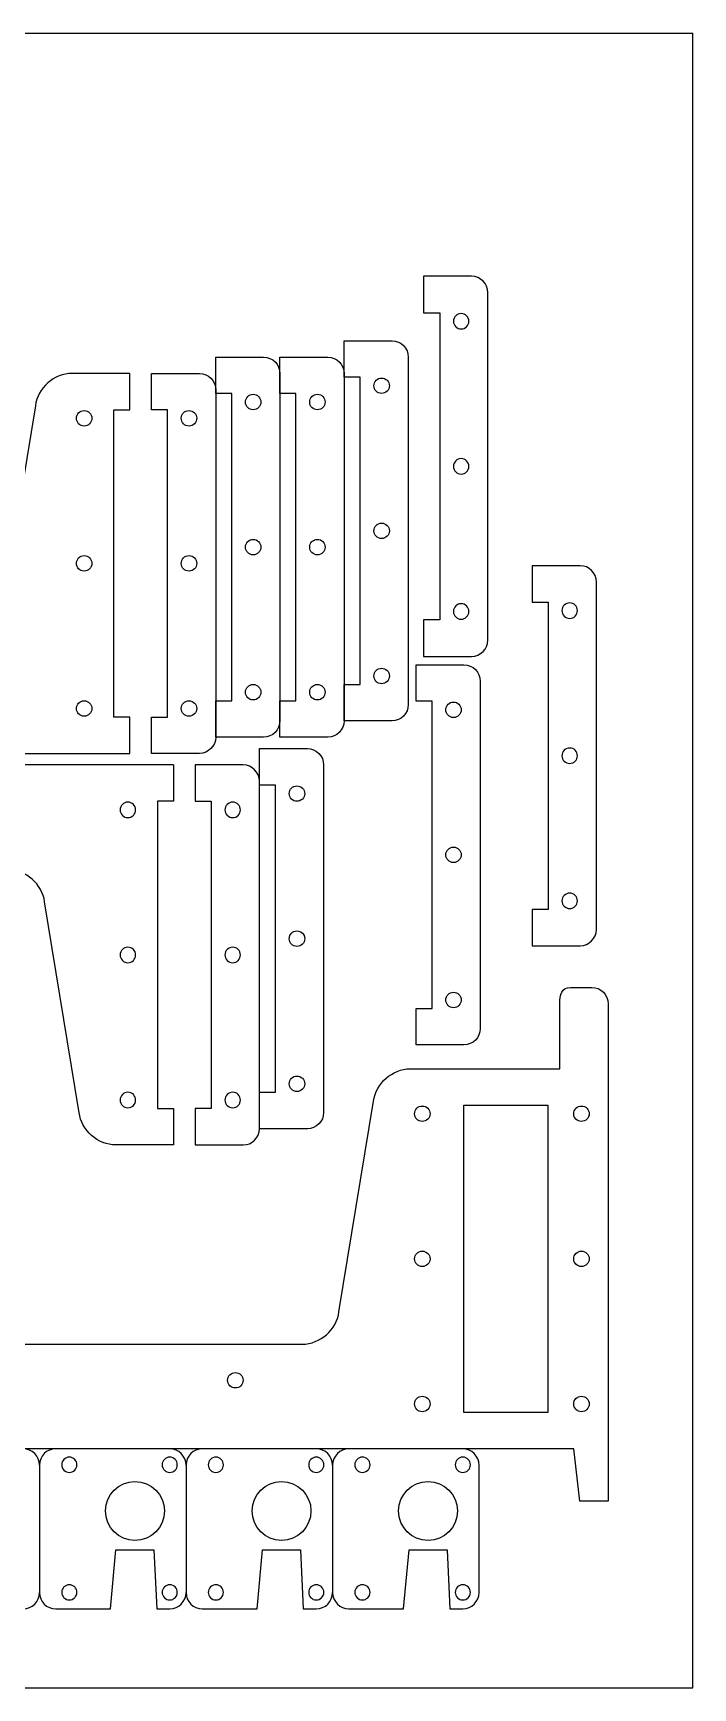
# Model space of a CAD drawing. Extents: x 0 to 610, y 0 to 305.
# Drawn here: x 488 to 609.6, y 0 to 304.8 of the extents above; entities that cross this region are included whole.
import ezdxf

# ---------------------------------------------------------------- set-up
doc = ezdxf.new("R2010")
doc.units = 0
doc.layers.add('CUTS', color=1, linetype='Continuous', true_color=0xff0000)
doc.layers.add('laser bed referance', color=3, linetype='Continuous', lineweight=25, true_color=0x00ff00)

msp = doc.modelspace()

# ---------------------------------------------------------------- linework, layer by layer
at = {"layer": 'CUTS', "color": 1, "lineweight": 25, "true_color": 0xff0000}
msp.add_line((513.92, 170), (282.01, 170), dxfattribs=at)
for points in [[(568.82, 260), (560, 260), (560, 253.3), (562.95, 253.3), (562.95, 196.7), (560, 196.7), (560, 190), (568.82, 190)], [(571.82, 193), (571.82, 257), (571.82, 257)], [(554.17, 178.12), (545.34, 178.12), (545.34, 184.82), (548.29, 184.82), (548.29, 241.42), (545.34, 241.42), (545.34, 248.12), (548.25, 248.12), (554.17, 248.12)], [(530.51, 175.12), (521.69, 175.12), (521.69, 181.82), (524.64, 181.82), (524.64, 238.42), (521.69, 238.42), (521.69, 245.12), (524.6, 245.12), (530.51, 245.12)], [(542.34, 175.12), (533.51, 175.12), (533.51, 181.82), (536.46, 181.82), (536.46, 238.42), (533.51, 238.42), (533.51, 245.12), (536.42, 245.12), (542.34, 245.12)], [(557.17, 245.12), (557.17, 181.12), (557.17, 181.12)], [(505.86, 178.82), (502.91, 178.82), (502.91, 235.42), (505.86, 235.42), (505.86, 242.12), (505.86, 242.12), (495.24, 242.12)], [(518.69, 172.12), (509.86, 172.12), (509.86, 178.82), (512.81, 178.82), (512.81, 235.42), (509.86, 235.42), (509.86, 242.12), (512.77, 242.12), (518.69, 242.12)], [(533.51, 242.12), (533.51, 178.12), (533.51, 178.12)], [(545.34, 242.12), (545.34, 178.12), (545.34, 178.12)], [(521.69, 239.12), (521.69, 175.12), (521.69, 175.12)], [(488.47, 236.17), (482.11, 197.35)], [(588.82, 206.7), (580, 206.7), (580, 200), (582.95, 200), (582.95, 143.4), (580, 143.4), (580, 136.7), (588.82, 136.7)], [(591.82, 139.7), (591.82, 203.7), (591.82, 203.7)], [(567.42, 118.44), (558.59, 118.44), (558.59, 125.14), (561.54, 125.14), (561.54, 181.74), (558.59, 181.74), (558.59, 188.44), (561.5, 188.44), (567.42, 188.44)], [(570.42, 185.44), (570.42, 121.44), (570.42, 121.44)], [(273.95, 172.12), (505.86, 172.12), (505.86, 178.82), (505.86, 178.82)], [(538.57, 103), (529.74, 103), (529.74, 109.7), (532.69, 109.7), (532.69, 166.3), (529.74, 166.3), (529.74, 173), (532.65, 173), (538.57, 173)], [(513.92, 170), (513.92, 163.3), (510.97, 163.3), (510.97, 106.7), (513.92, 106.7), (513.92, 100), (503.3, 100)], [(526.74, 170), (517.92, 170), (517.92, 163.3), (520.87, 163.3), (520.87, 106.7), (517.92, 106.7), (517.92, 100), (526.74, 100)], [(541.57, 170), (541.57, 106), (541.57, 106)], [(529.74, 103), (529.74, 167), (529.74, 167)], [(496.53, 105.95), (490.17, 144.77)], [(587.06, 129.03), (590.98, 129.03)], [(557.53, 114.03), (585.06, 114.03), (585.06, 126.03)], [(593.98, 126.03), (593.98, 111.03), (593.98, 111.03)], [(593.98, 111.03), (593.98, 34.41), (588.77, 34.4), (587.67, 44.03), (339.43, 44.03), (336.25, 44.03)], [(544.4, 69.26), (550.76, 108.08)], [(567.43, 107.33), (582.88, 107.33), (582.88, 50.73), (567.43, 50.73), (567.43, 107.33), (567.43, 107.33)], [(326.25, 53.67), (326.25, 63.31), (537.63, 63.31)], [(489.22, 41.03), (489.22, 17.56)], [(516.22, 41.03), (516.22, 17.56)], [(543.22, 41.03), (543.22, 17.56)], [(570.21, 17.56), (570.21, 41.03)], [(492.22, 14.56), (502.32, 14.56), (503.32, 25.41), (510.32, 25.41), (510.32, 25.41), (510.82, 14.56), (513.22, 14.56)], [(519.22, 14.56), (529.32, 14.56), (530.32, 25.41), (537.32, 25.41), (537.32, 25.41), (537.82, 14.56), (540.22, 14.56)], [(546.22, 14.56), (556.31, 14.56), (557.31, 25.41), (564.31, 25.41), (564.31, 25.41), (564.81, 14.56), (567.21, 14.56)]]:
    msp.add_lwpolyline(points, dxfattribs=at)
for points in [[(571.82, 257), (571.82, 258.65), (570.48, 260), (568.82, 260)], [(566.91, 253.15), (566.12, 253.15), (565.48, 252.51), (565.48, 251.72)], [(568.33, 251.72), (568.33, 252.51), (567.7, 253.15), (566.91, 253.15)], [(565.48, 251.72), (565.48, 250.94), (566.12, 250.3), (566.91, 250.3)], [(566.91, 250.3), (567.7, 250.3), (568.33, 250.94), (568.33, 251.72)], [(554.17, 248.12), (555.82, 248.12), (557.17, 246.77), (557.17, 245.12)], [(530.51, 245.12), (532.16, 245.12), (533.51, 243.77), (533.51, 242.12)], [(542.34, 245.12), (543.99, 245.12), (545.34, 243.77), (545.34, 242.12)], [(495.24, 242.12), (491.94, 242.12), (488.89, 239.44), (488.47, 236.17)], [(518.69, 242.12), (520.34, 242.12), (521.69, 240.77), (521.69, 239.12)], [(550.83, 239.85), (550.83, 240.63), (551.46, 241.27), (552.25, 241.27)], [(552.25, 241.27), (553.04, 241.27), (553.68, 240.63), (553.68, 239.85)], [(527.17, 236.85), (527.17, 237.63), (527.81, 238.27), (528.6, 238.27)], [(528.6, 238.27), (529.38, 238.27), (530.02, 237.63), (530.02, 236.85)], [(539, 236.85), (539, 237.63), (539.64, 238.27), (540.42, 238.27)], [(540.42, 238.27), (541.21, 238.27), (541.85, 237.63), (541.85, 236.85)], [(552.25, 238.42), (551.46, 238.42), (550.83, 239.06), (550.83, 239.85)], [(553.68, 239.85), (553.68, 239.06), (553.04, 238.42), (552.25, 238.42)], [(496.03, 233.85), (496.03, 234.63), (496.66, 235.27), (497.45, 235.27)], [(497.45, 235.27), (498.24, 235.27), (498.88, 234.63), (498.88, 233.85)], [(515.34, 233.85), (515.34, 234.63), (515.98, 235.27), (516.77, 235.27)], [(516.77, 235.27), (517.56, 235.27), (518.19, 234.63), (518.19, 233.85)], [(528.6, 235.42), (527.81, 235.42), (527.17, 236.06), (527.17, 236.85)], [(530.02, 236.85), (530.02, 236.06), (529.38, 235.42), (528.6, 235.42)], [(540.42, 235.42), (539.64, 235.42), (539, 236.06), (539, 236.85)], [(541.85, 236.85), (541.85, 236.06), (541.21, 235.42), (540.42, 235.42)], [(497.45, 232.42), (496.66, 232.42), (496.03, 233.06), (496.03, 233.85)], [(498.88, 233.85), (498.88, 233.06), (498.24, 232.42), (497.45, 232.42)], [(516.77, 232.42), (515.98, 232.42), (515.34, 233.06), (515.34, 233.85)], [(518.19, 233.85), (518.19, 233.06), (517.56, 232.42), (516.77, 232.42)], [(566.91, 226.42), (566.12, 226.42), (565.48, 225.79), (565.48, 225)], [(568.33, 225), (568.33, 225.79), (567.7, 226.42), (566.91, 226.42)], [(565.48, 225), (565.48, 224.21), (566.12, 223.57), (566.91, 223.57)], [(566.91, 223.57), (567.7, 223.57), (568.33, 224.21), (568.33, 225)], [(550.83, 213.12), (550.83, 213.91), (551.46, 214.55), (552.25, 214.55)], [(552.25, 214.55), (553.04, 214.55), (553.68, 213.91), (553.68, 213.12)], [(527.17, 210.12), (527.17, 210.91), (527.81, 211.55), (528.6, 211.55)], [(528.6, 211.55), (529.38, 211.55), (530.02, 210.91), (530.02, 210.12)], [(539, 210.12), (539, 210.91), (539.64, 211.55), (540.42, 211.55)], [(540.42, 211.55), (541.21, 211.55), (541.85, 210.91), (541.85, 210.12)], [(552.25, 211.7), (551.46, 211.7), (550.83, 212.33), (550.83, 213.12)], [(553.68, 213.12), (553.68, 212.33), (553.04, 211.7), (552.25, 211.7)], [(496.03, 207.12), (496.03, 207.91), (496.66, 208.55), (497.45, 208.55)], [(497.45, 208.55), (498.24, 208.55), (498.88, 207.91), (498.88, 207.12)], [(515.34, 207.12), (515.34, 207.91), (515.98, 208.55), (516.77, 208.55)], [(516.77, 208.55), (517.56, 208.55), (518.19, 207.91), (518.19, 207.12)], [(528.6, 208.7), (527.81, 208.7), (527.17, 209.33), (527.17, 210.12)], [(530.02, 210.12), (530.02, 209.33), (529.38, 208.7), (528.6, 208.7)], [(540.42, 208.7), (539.64, 208.7), (539, 209.33), (539, 210.12)], [(541.85, 210.12), (541.85, 209.33), (541.21, 208.7), (540.42, 208.7)], [(497.45, 205.7), (496.66, 205.7), (496.03, 206.33), (496.03, 207.12)], [(498.88, 207.12), (498.88, 206.33), (498.24, 205.7), (497.45, 205.7)], [(516.77, 205.7), (515.98, 205.7), (515.34, 206.33), (515.34, 207.12)], [(518.19, 207.12), (518.19, 206.33), (517.56, 205.7), (516.77, 205.7)], [(591.82, 203.7), (591.82, 205.35), (590.48, 206.7), (588.82, 206.7)], [(566.91, 199.7), (566.12, 199.7), (565.48, 199.06), (565.48, 198.27)], [(565.48, 198.27), (565.48, 197.49), (566.12, 196.85), (566.91, 196.85)], [(568.33, 198.27), (568.33, 199.06), (567.7, 199.7), (566.91, 199.7)], [(566.91, 196.85), (567.7, 196.85), (568.33, 197.49), (568.33, 198.27)], [(586.91, 199.85), (586.12, 199.85), (585.48, 199.21), (585.48, 198.42)], [(585.48, 198.42), (585.48, 197.64), (586.12, 197), (586.91, 197)], [(588.33, 198.42), (588.33, 199.21), (587.7, 199.85), (586.91, 199.85)], [(586.91, 197), (587.7, 197), (588.33, 197.64), (588.33, 198.42)], [(568.82, 190), (570.48, 190), (571.82, 191.35), (571.82, 193)], [(550.83, 186.4), (550.83, 187.18), (551.46, 187.82), (552.25, 187.82)], [(552.25, 184.97), (551.46, 184.97), (550.83, 185.61), (550.83, 186.4)], [(552.25, 187.82), (553.04, 187.82), (553.68, 187.18), (553.68, 186.4)], [(553.68, 186.4), (553.68, 185.61), (553.04, 184.97), (552.25, 184.97)], [(567.42, 188.44), (569.07, 188.44), (570.42, 187.09), (570.42, 185.44)], [(527.17, 183.4), (527.17, 184.18), (527.81, 184.82), (528.6, 184.82)], [(528.6, 181.97), (527.81, 181.97), (527.17, 182.61), (527.17, 183.4)], [(528.6, 184.82), (529.38, 184.82), (530.02, 184.18), (530.02, 183.4)], [(530.02, 183.4), (530.02, 182.61), (529.38, 181.97), (528.6, 181.97)], [(539, 183.4), (539, 184.18), (539.64, 184.82), (540.42, 184.82)], [(540.42, 181.97), (539.64, 181.97), (539, 182.61), (539, 183.4)], [(540.42, 184.82), (541.21, 184.82), (541.85, 184.18), (541.85, 183.4)], [(541.85, 183.4), (541.85, 182.61), (541.21, 181.97), (540.42, 181.97)], [(496.03, 180.4), (496.03, 181.18), (496.66, 181.82), (497.45, 181.82)], [(497.45, 178.97), (496.66, 178.97), (496.03, 179.61), (496.03, 180.4)], [(497.45, 181.82), (498.24, 181.82), (498.88, 181.18), (498.88, 180.4)], [(498.88, 180.4), (498.88, 179.61), (498.24, 178.97), (497.45, 178.97)], [(515.34, 180.4), (515.34, 181.18), (515.98, 181.82), (516.77, 181.82)], [(516.77, 178.97), (515.98, 178.97), (515.34, 179.61), (515.34, 180.4)], [(516.77, 181.82), (517.56, 181.82), (518.19, 181.18), (518.19, 180.4)], [(518.19, 180.4), (518.19, 179.61), (517.56, 178.97), (516.77, 178.97)], [(557.17, 181.12), (557.17, 179.47), (555.82, 178.12), (554.17, 178.12)], [(564.07, 180.17), (564.07, 180.95), (564.71, 181.59), (565.5, 181.59)], [(565.5, 178.74), (564.71, 178.74), (564.07, 179.38), (564.07, 180.17)], [(565.5, 181.59), (566.29, 181.59), (566.92, 180.95), (566.92, 180.17)], [(566.92, 180.17), (566.92, 179.38), (566.29, 178.74), (565.5, 178.74)], [(533.51, 178.12), (533.51, 176.47), (532.16, 175.12), (530.51, 175.12)], [(545.34, 178.12), (545.34, 176.47), (543.99, 175.12), (542.34, 175.12)], [(521.69, 175.12), (521.69, 173.47), (520.34, 172.12), (518.69, 172.12)], [(538.57, 173), (540.22, 173), (541.57, 171.65), (541.57, 170)], [(586.91, 173.12), (586.12, 173.12), (585.48, 172.49), (585.48, 171.7)], [(585.48, 171.7), (585.48, 170.91), (586.12, 170.28), (586.91, 170.28)], [(588.33, 171.7), (588.33, 172.49), (587.7, 173.12), (586.91, 173.12)], [(586.91, 170.28), (587.7, 170.28), (588.33, 170.91), (588.33, 171.7)], [(529.74, 167), (529.74, 168.65), (528.39, 170), (526.74, 170)], [(535.23, 164.73), (535.23, 165.51), (535.87, 166.15), (536.65, 166.15)], [(536.65, 163.3), (535.87, 163.3), (535.23, 163.94), (535.23, 164.73)], [(536.65, 166.15), (537.44, 166.15), (538.08, 165.51), (538.08, 164.73)], [(538.08, 164.73), (538.08, 163.94), (537.44, 163.3), (536.65, 163.3)], [(505.51, 163.15), (504.72, 163.15), (504.09, 162.51), (504.09, 161.72)], [(504.09, 161.72), (504.09, 160.94), (504.72, 160.3), (505.51, 160.3)], [(506.94, 161.72), (506.94, 162.51), (506.3, 163.15), (505.51, 163.15)], [(505.51, 160.3), (506.3, 160.3), (506.94, 160.94), (506.94, 161.72)], [(524.83, 163.15), (524.04, 163.15), (523.4, 162.51), (523.4, 161.72)], [(523.4, 161.72), (523.4, 160.94), (524.04, 160.3), (524.83, 160.3)], [(526.25, 161.72), (526.25, 162.51), (525.61, 163.15), (524.83, 163.15)], [(524.83, 160.3), (525.61, 160.3), (526.25, 160.94), (526.25, 161.72)], [(564.07, 153.44), (564.07, 154.23), (564.71, 154.87), (565.5, 154.87)], [(565.5, 152.02), (564.71, 152.02), (564.07, 152.65), (564.07, 153.44)], [(565.5, 154.87), (566.29, 154.87), (566.92, 154.23), (566.92, 153.44)], [(566.92, 153.44), (566.92, 152.65), (566.29, 152.02), (565.5, 152.02)], [(490.17, 144.77), (489.74, 148.04), (486.7, 150.72), (483.4, 150.72)], [(586.91, 146.4), (586.12, 146.4), (585.48, 145.76), (585.48, 144.98)], [(588.33, 144.98), (588.33, 145.76), (587.7, 146.4), (586.91, 146.4)], [(585.48, 144.98), (585.48, 144.19), (586.12, 143.55), (586.91, 143.55)], [(586.91, 143.55), (587.7, 143.55), (588.33, 144.19), (588.33, 144.98)], [(535.23, 138), (535.23, 138.79), (535.87, 139.43), (536.65, 139.43)], [(536.65, 136.58), (535.87, 136.58), (535.23, 137.21), (535.23, 138)], [(536.65, 139.43), (537.44, 139.43), (538.08, 138.79), (538.08, 138)], [(538.08, 138), (538.08, 137.21), (537.44, 136.58), (536.65, 136.58)], [(588.82, 136.7), (590.48, 136.7), (591.82, 138.05), (591.82, 139.7)], [(505.51, 136.43), (504.72, 136.43), (504.09, 135.79), (504.09, 135)], [(504.09, 135), (504.09, 134.21), (504.72, 133.58), (505.51, 133.58)], [(506.94, 135), (506.94, 135.79), (506.3, 136.43), (505.51, 136.43)], [(505.51, 133.58), (506.3, 133.58), (506.94, 134.21), (506.94, 135)], [(524.83, 136.43), (524.04, 136.43), (523.4, 135.79), (523.4, 135)], [(523.4, 135), (523.4, 134.21), (524.04, 133.58), (524.83, 133.58)], [(526.25, 135), (526.25, 135.79), (525.61, 136.43), (524.83, 136.43)], [(524.83, 133.58), (525.61, 133.58), (526.25, 134.21), (526.25, 135)], [(564.07, 126.72), (564.07, 127.5), (564.71, 128.14), (565.5, 128.14)], [(565.5, 128.14), (566.29, 128.14), (566.92, 127.5), (566.92, 126.72)], [(585.06, 126.03), (585.06, 127.68), (585.41, 129.03), (587.06, 129.03)], [(590.98, 129.03), (592.63, 129.03), (593.98, 127.68), (593.98, 126.03)], [(565.5, 125.29), (564.71, 125.29), (564.07, 125.93), (564.07, 126.72)], [(566.92, 126.72), (566.92, 125.93), (566.29, 125.29), (565.5, 125.29)], [(570.42, 121.44), (570.42, 119.79), (569.07, 118.44), (567.42, 118.44)], [(550.76, 108.08), (551.19, 111.35), (554.23, 114.03), (557.53, 114.03)], [(535.23, 111.28), (535.23, 112.06), (535.87, 112.7), (536.65, 112.7)], [(536.65, 109.85), (535.87, 109.85), (535.23, 110.49), (535.23, 111.28)], [(536.65, 112.7), (537.44, 112.7), (538.08, 112.06), (538.08, 111.28)], [(538.08, 111.28), (538.08, 110.49), (537.44, 109.85), (536.65, 109.85)], [(505.51, 109.7), (504.72, 109.7), (504.09, 109.06), (504.09, 108.28)], [(504.09, 108.28), (504.09, 107.49), (504.72, 106.85), (505.51, 106.85)], [(506.94, 108.28), (506.94, 109.06), (506.3, 109.7), (505.51, 109.7)], [(505.51, 106.85), (506.3, 106.85), (506.94, 107.49), (506.94, 108.28)], [(524.83, 109.7), (524.04, 109.7), (523.4, 109.06), (523.4, 108.28)], [(523.4, 108.28), (523.4, 107.49), (524.04, 106.85), (524.83, 106.85)], [(526.25, 108.28), (526.25, 109.06), (525.61, 109.7), (524.83, 109.7)], [(524.83, 106.85), (525.61, 106.85), (526.25, 107.49), (526.25, 108.28)], [(558.32, 105.75), (558.32, 106.54), (558.96, 107.18), (559.75, 107.18)], [(559.75, 107.18), (560.53, 107.18), (561.17, 106.54), (561.17, 105.75)], [(587.64, 105.75), (587.64, 106.54), (588.28, 107.18), (589.06, 107.18)], [(589.06, 107.18), (589.85, 107.18), (590.49, 106.54), (590.49, 105.75)], [(503.3, 100), (500, 100), (496.95, 102.68), (496.53, 105.95)], [(541.57, 106), (541.57, 104.35), (540.22, 103), (538.57, 103)], [(559.75, 104.33), (558.96, 104.33), (558.32, 104.97), (558.32, 105.75)], [(561.17, 105.75), (561.17, 104.97), (560.53, 104.33), (559.75, 104.33)], [(589.06, 104.33), (588.28, 104.33), (587.64, 104.97), (587.64, 105.75)], [(590.49, 105.75), (590.49, 104.97), (589.85, 104.33), (589.06, 104.33)], [(526.74, 100), (528.39, 100), (529.74, 101.35), (529.74, 103)], [(558.32, 79.03), (558.32, 79.82), (558.96, 80.45), (559.75, 80.45)], [(559.75, 80.45), (560.53, 80.45), (561.17, 79.82), (561.17, 79.03)], [(587.64, 79.03), (587.64, 79.82), (588.28, 80.45), (589.06, 80.45)], [(589.06, 80.45), (589.85, 80.45), (590.49, 79.82), (590.49, 79.03)], [(559.75, 77.6), (558.96, 77.6), (558.32, 78.24), (558.32, 79.03)], [(561.17, 79.03), (561.17, 78.24), (560.53, 77.6), (559.75, 77.6)], [(589.06, 77.6), (588.28, 77.6), (587.64, 78.24), (587.64, 79.03)], [(590.49, 79.03), (590.49, 78.24), (589.85, 77.6), (589.06, 77.6)], [(537.63, 63.31), (540.93, 63.31), (543.98, 65.99), (544.4, 69.26)], [(523.88, 56.67), (523.88, 57.46), (524.52, 58.09), (525.31, 58.09)], [(525.31, 58.09), (526.1, 58.09), (526.73, 57.46), (526.73, 56.67)], [(525.31, 55.24), (524.52, 55.24), (523.88, 55.88), (523.88, 56.67)], [(526.73, 56.67), (526.73, 55.88), (526.1, 55.24), (525.31, 55.24)], [(558.32, 52.31), (558.32, 53.09), (558.96, 53.73), (559.75, 53.73)], [(559.75, 50.88), (558.96, 50.88), (558.32, 51.52), (558.32, 52.31)], [(559.75, 53.73), (560.53, 53.73), (561.17, 53.09), (561.17, 52.31)], [(561.17, 52.31), (561.17, 51.52), (560.53, 50.88), (559.75, 50.88)], [(587.64, 52.31), (587.64, 53.09), (588.28, 53.73), (589.06, 53.73)], [(589.06, 50.88), (588.28, 50.88), (587.64, 51.52), (587.64, 52.31)], [(589.06, 53.73), (589.85, 53.73), (590.49, 53.09), (590.49, 52.31)], [(590.49, 52.31), (590.49, 51.52), (589.85, 50.88), (589.06, 50.88)], [(489.22, 41.03), (489.22, 42.69), (487.88, 44.03), (486.22, 44.03)], [(492.22, 44.03), (490.57, 44.03), (489.22, 42.69), (489.22, 41.03)], [(516.22, 41.03), (516.22, 42.69), (514.88, 44.03), (513.22, 44.03)], [(519.22, 44.03), (517.56, 44.03), (516.22, 42.69), (516.22, 41.03)], [(543.22, 41.03), (543.22, 42.69), (541.87, 44.03), (540.22, 44.03)], [(546.22, 44.03), (544.56, 44.03), (543.22, 42.69), (543.22, 41.03)], [(570.21, 41.03), (570.21, 42.69), (568.87, 44.03), (567.21, 44.03)], [(494.73, 42.5), (493.95, 42.5), (493.33, 41.88), (493.32, 41.1)], [(493.32, 41.1), (493.32, 40.33), (493.95, 39.7), (494.72, 39.7)], [(494.72, 39.7), (495.49, 39.7), (496.12, 40.32), (496.12, 41.09)], [(496.12, 41.09), (496.13, 41.87), (495.5, 42.5), (494.73, 42.5)], [(513.22, 42.5), (512.45, 42.5), (511.82, 41.88), (511.82, 41.1)], [(511.82, 41.1), (511.82, 40.33), (512.44, 39.7), (513.22, 39.7)], [(514.62, 41.09), (514.62, 41.87), (514, 42.5), (513.22, 42.5)], [(513.22, 39.7), (513.99, 39.7), (514.62, 40.32), (514.62, 41.09)], [(521.72, 42.5), (520.95, 42.5), (520.32, 41.88), (520.32, 41.1)], [(520.32, 41.1), (520.32, 40.33), (520.94, 39.7), (521.71, 39.7)], [(521.71, 39.7), (522.49, 39.7), (523.12, 40.32), (523.12, 41.09)], [(523.12, 41.09), (523.12, 41.87), (522.5, 42.5), (521.72, 42.5)], [(538.82, 41.1), (538.81, 40.33), (539.44, 39.7), (540.21, 39.7)], [(540.22, 42.5), (539.45, 42.5), (538.82, 41.88), (538.82, 41.1)], [(540.21, 39.7), (540.98, 39.7), (541.61, 40.32), (541.62, 41.09)], [(541.62, 41.09), (541.62, 41.87), (540.99, 42.5), (540.22, 42.5)], [(547.32, 41.1), (547.31, 40.33), (547.94, 39.7), (548.71, 39.7)], [(548.72, 42.5), (547.95, 42.5), (547.32, 41.88), (547.32, 41.1)], [(548.71, 39.7), (549.48, 39.7), (550.11, 40.32), (550.12, 41.09)], [(550.12, 41.09), (550.12, 41.87), (549.49, 42.5), (548.72, 42.5)], [(567.22, 42.5), (566.45, 42.5), (565.82, 41.88), (565.81, 41.1)], [(565.81, 41.1), (565.81, 40.33), (566.44, 39.7), (567.21, 39.7)], [(567.21, 39.7), (567.98, 39.7), (568.61, 40.32), (568.61, 41.09)], [(568.61, 41.09), (568.62, 41.87), (567.99, 42.5), (567.22, 42.5)], [(501.4, 32.6), (501.4, 35.6), (503.82, 38.02), (506.82, 38.02)], [(506.82, 38.02), (509.82, 38.02), (512.25, 35.6), (512.25, 32.6)], [(528.39, 32.6), (528.39, 35.6), (530.82, 38.02), (533.82, 38.02)], [(533.82, 38.02), (536.81, 38.02), (539.24, 35.6), (539.24, 32.6)], [(555.39, 32.6), (555.39, 35.6), (557.82, 38.02), (560.81, 38.02)], [(560.81, 38.02), (563.81, 38.02), (566.24, 35.6), (566.24, 32.6)], [(506.82, 27.17), (503.82, 27.17), (501.4, 29.6), (501.4, 32.6)], [(512.25, 32.6), (512.25, 29.6), (509.82, 27.17), (506.82, 27.17)], [(533.82, 27.17), (530.82, 27.17), (528.39, 29.6), (528.39, 32.6)], [(539.24, 32.6), (539.24, 29.6), (536.81, 27.17), (533.82, 27.17)], [(560.81, 27.17), (557.82, 27.17), (555.39, 29.6), (555.39, 32.6)], [(566.24, 32.6), (566.24, 29.6), (563.81, 27.17), (560.81, 27.17)], [(494.73, 19), (493.95, 19), (493.33, 18.38), (493.32, 17.6)], [(496.12, 17.59), (496.13, 18.37), (495.5, 19), (494.73, 19)], [(513.23, 19), (512.45, 19), (511.82, 18.38), (511.82, 17.6)], [(514.62, 17.59), (514.62, 18.37), (514, 19), (513.23, 19)], [(521.72, 19), (520.95, 19), (520.32, 18.38), (520.32, 17.6)], [(523.12, 17.59), (523.12, 18.37), (522.5, 19), (521.72, 19)], [(540.22, 19), (539.45, 19), (538.82, 18.38), (538.82, 17.6)], [(541.62, 17.59), (541.62, 18.37), (540.99, 19), (540.22, 19)], [(548.72, 19), (547.95, 19), (547.32, 18.38), (547.32, 17.6)], [(550.12, 17.59), (550.12, 18.37), (549.49, 19), (548.72, 19)], [(567.22, 19), (566.45, 19), (565.82, 18.38), (565.81, 17.6)], [(568.61, 17.59), (568.62, 18.37), (567.99, 19), (567.22, 19)], [(486.22, 14.56), (487.88, 14.56), (489.22, 15.91), (489.22, 17.56)], [(489.22, 17.56), (489.22, 15.91), (490.57, 14.56), (492.22, 14.56)], [(493.32, 17.6), (493.32, 16.83), (493.95, 16.2), (494.72, 16.2)], [(494.72, 16.2), (495.49, 16.2), (496.12, 16.82), (496.12, 17.59)], [(511.82, 17.6), (511.82, 16.83), (512.44, 16.2), (513.22, 16.2)], [(513.22, 16.2), (513.99, 16.2), (514.62, 16.82), (514.62, 17.59)], [(513.22, 14.56), (514.88, 14.56), (516.22, 15.91), (516.22, 17.56)], [(516.22, 17.56), (516.22, 15.91), (517.56, 14.56), (519.22, 14.56)], [(520.32, 17.6), (520.32, 16.83), (520.94, 16.2), (521.72, 16.2)], [(521.72, 16.2), (522.49, 16.2), (523.12, 16.82), (523.12, 17.59)], [(538.82, 17.6), (538.81, 16.83), (539.44, 16.2), (540.21, 16.2)], [(540.21, 16.2), (540.98, 16.2), (541.61, 16.82), (541.62, 17.59)], [(540.22, 14.56), (541.87, 14.56), (543.22, 15.91), (543.22, 17.56)], [(543.22, 17.56), (543.22, 15.91), (544.56, 14.56), (546.22, 14.56)], [(547.32, 17.6), (547.31, 16.83), (547.94, 16.2), (548.71, 16.2)], [(548.71, 16.2), (549.49, 16.2), (550.11, 16.82), (550.12, 17.59)], [(565.81, 17.6), (565.81, 16.83), (566.44, 16.2), (567.21, 16.2)], [(567.21, 16.2), (567.98, 16.2), (568.61, 16.82), (568.61, 17.59)], [(567.21, 14.56), (568.87, 14.56), (570.21, 15.91), (570.21, 17.56)]]:
    msp.add_open_spline(points, degree=3, dxfattribs=at)
at = {"layer": 'laser bed referance'}
for p, q in [((0, 304.8), (609.6, 304.8)), ((609.6, 0), (609.6, 304.8)), ((0, 0), (609.6, 0))]:
    msp.add_line(p, q, dxfattribs=at)

doc.saveas('drawing.dxf')
